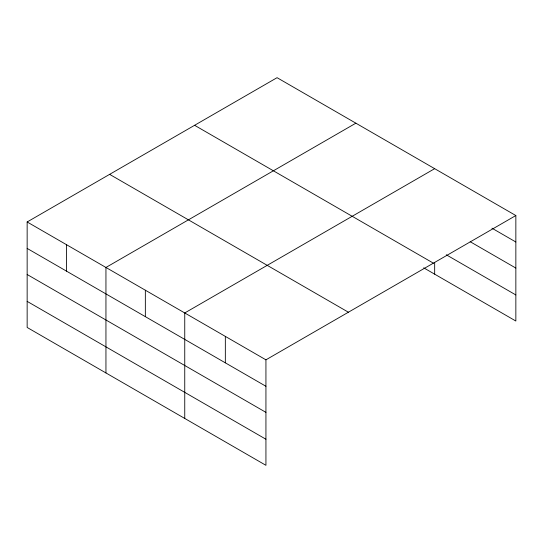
<?xml version="1.0" encoding="UTF-8"?>
<svg xmlns="http://www.w3.org/2000/svg" width="543" height="543" viewBox="0 0 543 543"><rect width="100%" height="100%" fill="white"/><g stroke="black" fill="none" stroke-linecap="round" stroke-linejoin="round"><path stroke-width="0.81" d="M515.85 215.544L277.066 77.683L27.15 221.972L27.15 327.456L265.934 465.317L265.934 359.833L515.85 215.544L515.85 321.028L423.716 267.842M355.862 123.18L105.946 267.461L105.946 372.953M434.665 168.669L184.749 312.958L184.749 418.443M491.931 228.182L515.85 241.995M470.184 241.71L515.85 268.072M446.265 254.769L515.85 294.951M194.591 125.297L433.375 263.158M109.625 174.357L348.409 312.218M27.15 221.972L265.934 359.833M27.15 248.416L265.934 386.277M27.15 274.5L265.934 412.361M27.15 301.372L265.934 439.233M434.665 262.378L434.665 274.161M225.338 336.395L225.338 362.846M145.348 290.213L145.348 316.657M66.551 244.717L66.551 271.167"/></g></svg>
